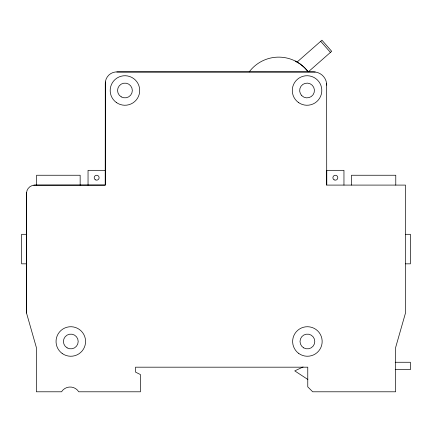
<?xml version="1.0" encoding="UTF-8"?>
<svg xmlns="http://www.w3.org/2000/svg" width="432" height="432" viewBox="0 0 432 432"><rect width="100%" height="100%" fill="white"/><g stroke="black" fill="none" stroke-linecap="round" stroke-linejoin="round"><path stroke-width="0.65" d="M326.619 83.403L326.732 185.09L405.481 185.09L405.481 313.049L395.636 347.501L395.636 391.792L312.692 391.792L307.768 386.872L307.768 367.184L135.518 367.184L135.518 372.109L140.438 374.566L140.438 391.792L78.759 391.792A10.152 10.152 0 0 0 61.533 391.792L36.364 391.792L36.364 347.501L26.519 313.049L26.595 192.316M105.365 81.923L105.268 185.09L33.75 185.161M297.027 62.105L321.953 40.208L331.695 51.3L308.254 71.896L116.807 71.896M303.091 366.962L294.743 370.877L307.859 379.49M308.772 71.896L313.497 71.896A13.241 13.241 0 0 1 326.732 85.131M315.225 72.009L115.301 71.993A11.54 11.54 0 0 0 105.268 83.43L105.268 185.09L34.835 185.09A8.311 8.311 0 0 0 26.519 193.401L26.519 313.049M105.268 170.321L88.042 170.321L88.042 185.09M26.519 234.306L21.6 234.306L21.6 263.833L26.519 263.833M405.481 234.306L410.4 234.306L410.4 263.833L405.481 263.833M395.199 362.264L410.4 362.264L410.4 369.646L395.204 369.646M295.229 61.025L300.116 63.958L304.49 67.613L308.254 71.896A36.909 36.909 0 0 0 249.194 71.896M320.695 41.31L330.437 52.407M395.777 185.09L395.777 175.246L351.486 175.246L351.486 185.09M343.958 185.09L343.958 170.321L326.732 170.321L326.732 185.09M80.152 185.09L80.152 175.246L36.59 175.246L36.59 185.09M334.114 179.836A2.462 2.462 0 0 0 337.808 177.709A2.462 2.462 0 0 0 334.114 175.576A2.462 2.462 0 0 0 334.114 179.836M95.423 179.836A2.462 2.462 0 0 0 99.112 177.709A2.462 2.462 0 0 0 95.423 175.576A2.462 2.462 0 0 0 95.423 179.836M301.822 95.71A7.382 7.382 0 0 0 314.177 92.399A7.382 7.382 0 0 0 305.132 83.36A7.382 7.382 0 0 0 301.822 95.71M121.257 96.881A7.382 7.382 0 0 0 132.332 90.493A7.382 7.382 0 0 0 121.257 84.1A7.382 7.382 0 0 0 121.257 96.881M116.294 102.454A14.764 14.764 0 0 0 139.633 92.005A14.764 14.764 0 0 0 118.913 77.015A14.764 14.764 0 0 0 116.294 102.454M298.393 102.454A14.764 14.764 0 0 0 321.732 92.005A14.764 14.764 0 0 0 301.012 77.015A14.764 14.764 0 0 0 298.393 102.454M62.159 353.452A14.764 14.764 0 0 0 85.498 343.003A14.764 14.764 0 0 0 64.778 328.012A14.764 14.764 0 0 0 62.159 353.452M67.122 347.879A7.382 7.382 0 0 0 78.192 341.491A7.382 7.382 0 0 0 67.122 335.097A7.382 7.382 0 0 0 67.122 347.879M298.744 353.446A14.764 14.764 0 0 0 322.088 342.997A14.764 14.764 0 0 0 301.363 328.012A14.764 14.764 0 0 0 298.744 353.446M303.707 347.879A7.382 7.382 0 0 0 314.782 341.485A7.382 7.382 0 0 0 303.707 335.092A7.382 7.382 0 0 0 303.707 347.879"/></g></svg>
